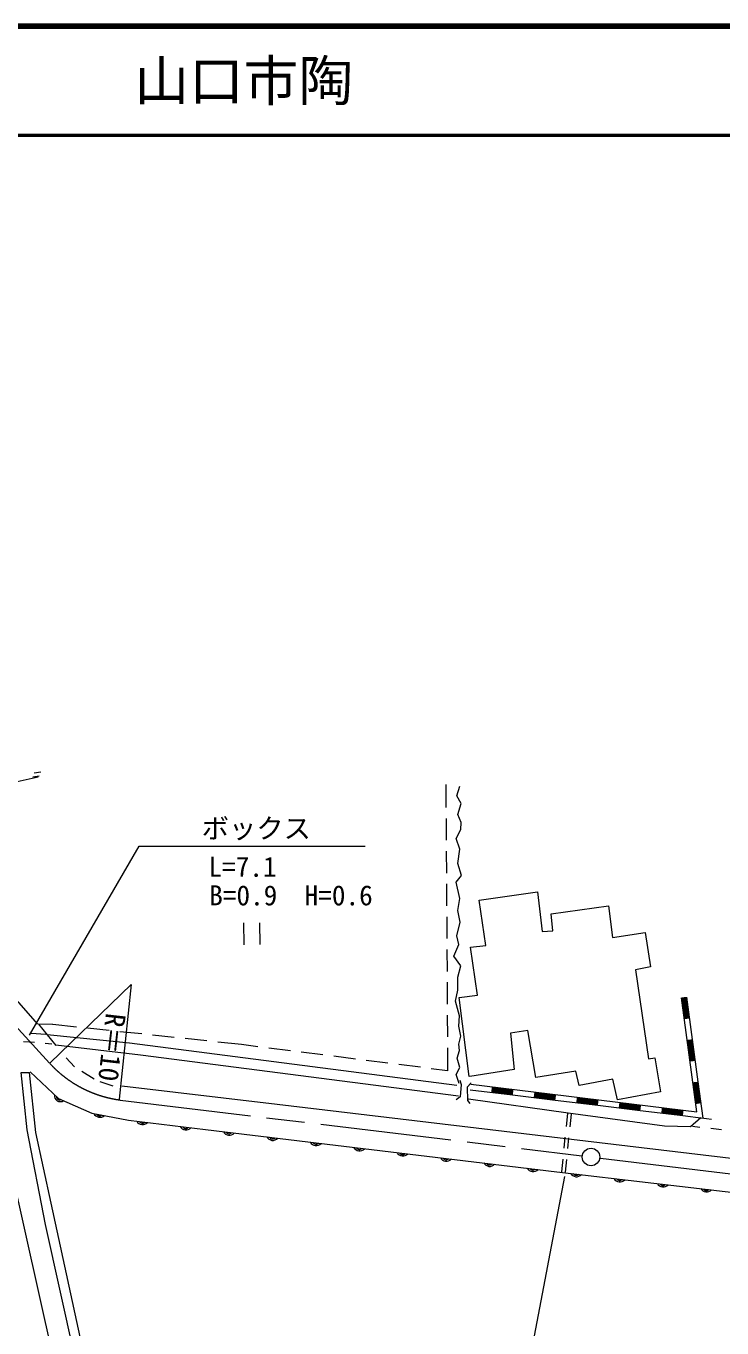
# Model space of a CAD drawing. Units: millimetres, scale not verified. Extents: x 40000 to 680000, y 20000 to 380000.
# Drawn here: x 395110 to 458810, y 260797 to 380000 of the extents above; entities that cross this region are included whole.
import ezdxf
from ezdxf.enums import TextEntityAlignment as Align

# ---------------------------------------------------------------- set-up
doc = ezdxf.new("R2010")
doc.units = ezdxf.units.MM
doc.header["$LTSCALE"] = 1000
doc.linetypes.add('CHAIN', pattern=[18.5, 12, -1.5, 3.5, -1.5])
for name, color, linetype, lineweight in [('M-BGD', 7, 'Continuous', 13), ('M-BMK', 2, 'CHAIN', 13), ('M-BMK-SRVR', 3, 'Continuous', 13), ('M-STR-HTXT', 7, 'Continuous', 13), ('M-TTL', 2, 'Continuous', 140), ('M-TTL-LINE', 7, 'Continuous', 50)]:
    doc.layers.add(name, color=color, linetype=linetype, lineweight=lineweight)
doc.layers.add('M-TTL-TXT', color=7, linetype='Continuous')
doc.styles.add('ＭＳ ゴシック', font='')
doc.styles.get('ＭＳ ゴシック').set_extended_font_data('MS Gothic')

# ---------------------------------------------------------------- blocks, each defined once
blk = doc.blocks.new('田')
at = {"color": 7, "linetype": 'Continuous', "lineweight": 13}
for p, q in [((-0.75, 1), (-0.75, -1)), ((0.75, -1), (0.75, 1))]:
    blk.add_line(p, q, dxfattribs=at)

msp = doc.modelspace()

# ---------------------------------------------------------------- linework, layer by layer
at = {"layer": 'M-BGD'}
for p, q in [((393192, 310580), (396224, 311269)), ((395734, 311262), (396301, 311335)), ((395842, 311635), (396467, 311714)), ((433536, 310551), (433550, 308449)), ((434528, 309520), (434821, 310399)), ((434931, 308824), (434528, 309520)), ((434638, 307799), (434931, 308824)), ((434931, 307066), (434638, 307799)), ((433556, 307449), (433568, 305449)), ((434491, 305601), (434894, 306444)), ((434894, 306444), (434931, 307066)), ((434821, 304649), (434491, 305601)), ((433575, 304449), (433587, 302449)), ((434638, 303331), (434821, 304649)), ((434968, 302232), (434638, 303331)), ((434491, 301609), (434968, 302232)), ((434821, 300108), (434491, 301609)), ((433594, 301449), (433606, 299449)), ((436581, 299975), (441928, 300732)), ((441928, 300732), (442368, 297094)), ((434638, 299009), (434821, 300108)), ((437192, 295800), (436581, 299975)), ((443173, 298706), (448423, 299438)), ((448423, 299438), (448789, 296557)), ((433612, 298449), (433625, 296449)), ((434858, 297947), (434638, 299009)), ((443320, 297168), (443173, 298706)), ((434528, 296702), (434858, 297947)), ((442368, 297094), (443320, 297168)), ((448789, 296557), (451767, 296997)), ((451767, 296997), (452256, 293847)), ((434272, 294834), (434711, 295896)), ((434711, 295896), (434528, 296702)), ((435800, 295654), (437192, 295800)), ((436435, 291259), (435800, 295654)), ((433631, 295449), (433644, 293449)), ((434894, 293955), (434272, 294834)), ((396184, 288617), (391773, 293614)), ((434638, 292930), (434894, 293955)), ((452256, 293847), (450889, 293579)), ((450889, 293579), (452089, 285450)), ((433650, 292449), (433663, 290449)), ((434638, 291721), (434638, 292930)), ((434418, 290733), (434638, 291721)), ((434750, 291064), (436435, 291259)), ((435675, 283813), (434750, 291064)), ((456496, 280594), (455105, 291031)), ((455413, 289095), (455154, 291038)), ((455463, 289102), (455204, 291044)), ((455512, 289108), (455253, 291051)), ((455562, 289115), (455303, 291057)), ((455612, 289121), (455353, 291064)), ((455661, 289128), (455402, 291071)), ((455711, 289135), (455452, 291077)), ((455760, 289141), (455501, 291084)), ((455810, 289148), (455551, 291091)), ((456118, 287212), (455600, 291097)), ((434784, 289377), (434418, 290733)), ((397518, 288596), (396245, 288611)), ((396245, 288611), (397822, 286665)), ((399731, 288348), (397558, 288580)), ((433669, 289449), (433682, 287449)), ((434711, 288425), (434784, 289377)), ((395583, 287797), (396935, 287688)), ((397035, 287665), (404583, 286896)), ((402714, 288030), (400726, 288242)), ((405697, 287712), (403709, 287924)), ((408680, 287393), (406692, 287605)), ((411664, 287075), (409675, 287287)), ((434894, 287510), (434711, 288425)), ((434711, 286777), (434894, 287510)), ((441037, 288038), (439442, 287778)), ((439442, 287778), (439784, 284474)), ((441770, 283725), (441037, 288038)), ((394877, 287038), (395874, 286954)), ((396870, 286870), (397477, 286819)), ((405582, 285785), (397832, 286701)), ((404583, 286896), (434528, 283031)), ((414831, 286737), (412658, 286969)), ((416330, 286547), (414831, 286737)), ((419306, 286170), (417322, 286421)), ((433688, 286449), (433701, 284347)), ((434565, 285496), (434784, 286191)), ((434784, 286191), (434711, 286777)), ((455931, 285210), (455672, 287152)), ((455981, 285216), (455722, 287159)), ((456031, 285223), (455772, 287166)), ((456080, 285230), (455821, 287172)), ((456130, 285236), (455871, 287179)), ((456179, 285243), (455920, 287185)), ((456229, 285249), (455970, 287192)), ((456278, 285256), (456019, 287199)), ((456328, 285263), (456069, 287205)), ((456636, 283326), (456118, 287212)), ((398783, 285526), (399559, 284720)), ((434693, 282028), (405582, 285785)), ((422282, 285793), (420298, 286045)), ((425258, 285416), (423274, 285668)), ((428235, 285039), (426250, 285291)), ((431211, 284663), (429227, 284914)), ((434821, 284653), (434565, 285496)), ((452089, 285450), (452675, 285532)), ((452675, 285532), (453179, 282423)), ((391786, 283999), (398414, 254317)), ((395210, 278927), (394660, 284201)), ((394660, 284201), (395393, 284201)), ((395393, 284201), (395979, 278707)), ((395474, 284233), (398095, 281808)), ((400216, 284302), (401335, 283601)), ((433701, 284347), (432203, 284537)), ((434491, 283994), (434821, 284653)), ((434748, 283188), (434491, 283994)), ((439784, 284474), (435726, 283821)), ((445448, 284311), (441770, 283725)), ((445725, 283009), (445448, 284311)), ((401867, 283378), (403064, 282963)), ((403890, 282958), (418081, 281280)), ((434808, 283482), (434931, 283084)), ((434931, 283084), (434851, 281963)), ((435854, 283231), (435496, 282851)), ((435496, 282851), (435528, 281636)), ((435761, 282612), (439652, 282139)), ((435821, 283108), (456496, 280594)), ((437724, 282524), (439670, 282288)), ((437730, 282574), (439676, 282337)), ((437736, 282624), (439682, 282387)), ((437742, 282673), (439688, 282437)), ((437748, 282723), (439694, 282486)), ((437754, 282772), (439700, 282536)), ((437760, 282822), (439706, 282585)), ((448817, 283579), (445725, 283009)), ((449241, 281674), (448817, 283579)), ((456449, 281324), (456190, 283267)), ((456499, 281331), (456240, 283274)), ((456549, 281338), (456290, 283280)), ((456598, 281344), (456339, 283287)), ((456648, 281351), (456389, 283293)), ((456697, 281357), (456438, 283300)), ((456747, 281364), (456488, 283307)), ((456796, 281371), (456537, 283313)), ((456846, 281377), (456587, 283320)), ((457077, 280019), (456636, 283326)), ((398095, 281808), (401139, 280474)), ((434851, 281963), (434468, 281674)), ((435528, 281636), (435724, 281354)), ((444736, 280457), (435615, 281744)), ((437712, 282425), (439658, 282188)), ((437718, 282475), (439664, 282238)), ((439652, 282139), (443543, 281665)), ((441603, 281952), (443549, 281715)), ((441609, 282001), (443555, 281765)), ((441615, 282051), (443561, 281814)), ((441621, 282101), (443567, 281864)), ((441627, 282150), (443573, 281914)), ((441633, 282200), (443579, 281963)), ((441639, 282250), (443585, 282013)), ((441645, 282299), (443591, 282063)), ((441651, 282349), (443597, 282112)), ((443543, 281665), (447434, 281192)), ((445494, 281479), (447440, 281242)), ((445500, 281528), (447446, 281292)), ((445506, 281578), (447452, 281341)), ((445512, 281627), (447458, 281391)), ((445518, 281677), (447464, 281440)), ((445524, 281727), (447470, 281490)), ((445530, 281776), (447476, 281540)), ((445536, 281826), (447482, 281589)), ((445543, 281876), (447488, 281639)), ((453179, 282423), (449241, 281674)), ((449428, 281353), (451373, 281116)), ((449434, 281402), (451379, 281166)), ((401139, 280474), (404492, 279822)), ((418081, 281280), (495429, 272105)), ((444658, 280428), (444540, 279247)), ((453541, 279269), (444736, 280457)), ((444909, 279215), (445028, 280372)), ((447434, 281192), (451325, 280719)), ((449385, 281005), (451331, 280769)), ((449391, 281055), (451337, 280818)), ((449397, 281105), (451343, 280868)), ((449403, 281154), (451349, 280918)), ((449409, 281204), (451355, 280967)), ((449415, 281253), (451361, 281017)), ((449421, 281303), (451367, 281066)), ((451325, 280719), (455216, 280246)), ((453276, 280532), (455222, 280295)), ((453282, 280582), (455228, 280345)), ((453288, 280631), (455234, 280395)), ((453294, 280681), (455240, 280444)), ((453300, 280731), (455246, 280494)), ((453306, 280780), (455252, 280544)), ((453312, 280830), (455258, 280593)), ((453319, 280879), (455264, 280643)), ((453325, 280929), (455270, 280692)), ((455216, 280246), (457077, 280019)), ((404492, 279822), (411521, 278958)), ((411521, 278958), (443690, 275102)), ((455934, 279220), (453541, 279269)), ((456862, 280034), (455934, 279220)), ((456121, 279268), (456793, 279192)), ((456927, 280040), (457848, 279925)), ((457786, 279079), (458780, 278966)), ((396894, 270284), (395210, 278927)), ((395979, 278707), (397371, 272225)), ((444440, 278252), (444340, 277257)), ((444704, 277225), (444806, 278220)), ((444240, 276263), (444121, 275082)), ((444482, 275073), (444601, 276231)), ((443690, 275102), (472280, 271741)), ((397371, 272225), (401179, 254720)), ((400392, 254537), (396894, 270284))]:
    msp.add_line(p, q, dxfattribs=at)
for centre, radius, start, end in [((398245, 282051), 533, 168.93628, 304.27942), ((398167, 281932), 267, 168.872, 304.0202), ((401866, 280714), 625, 205.88125, 312.14145), ((401830, 280530), 312, 205.88125, 312.14145), ((405781, 280042), 625, 209.85717, 316.11737), ((405758, 279856), 312, 209.85717, 316.11737), ((409751, 279553), 625, 209.85717, 316.11737), ((409728, 279367), 312, 209.85717, 316.11737), ((413720, 279072), 625, 210.03541, 316.29562), ((413698, 278886), 312, 210.03541, 316.29562), ((417692, 278596), 625, 210.03541, 316.29562), ((417670, 278410), 312, 210.03541, 316.29562), ((421664, 278120), 625, 210.03541, 316.29562), ((421641, 277934), 312, 210.03541, 316.29562), ((425635, 277644), 625, 210.03541, 316.29562), ((425613, 277458), 312, 210.03541, 316.29562), ((429607, 277168), 625, 210.03541, 316.29562), ((429584, 276982), 312, 210.03541, 316.29562), ((433578, 276692), 625, 210.03541, 316.29562), ((433556, 276506), 312, 210.03541, 316.29562), ((437550, 276216), 625, 210.03541, 316.29562), ((437528, 276030), 312, 210.03541, 316.29562), ((441521, 275740), 625, 210.03541, 316.29562), ((441499, 275554), 312, 210.03541, 316.29562), ((445493, 275268), 625, 210.16479, 316.425), ((445471, 275082), 312, 210.16479, 316.425), ((449465, 274801), 625, 210.16479, 316.425), ((449443, 274615), 312, 210.16479, 316.425), ((453438, 274334), 625, 210.16479, 316.425), ((453416, 274148), 312, 210.16479, 316.425), ((457411, 273867), 625, 210.16479, 316.425), ((457389, 273681), 312, 210.16479, 316.425)]:
    msp.add_arc(centre, radius, start, end, dxfattribs=at)
at = {"layer": 'M-BMK'}
for p, q in [((381684, 302192), (397265, 285036)), ((403727, 281667), (445969, 276569)), ((447705, 276352), (501619, 269880))]:
    msp.add_line(p, q, dxfattribs=at)
msp.add_arc((405122, 292226), 10649, 222.63126, 262.38105, dxfattribs=at)
at = {"layer": 'M-BMK-SRVR'}
for p, q in [((397319, 285084), (404746, 292238)), ((404746, 292238), (403633, 281753))]:
    msp.add_line(p, q, dxfattribs=at)
msp.add_circle((446825, 276447), 800, dxfattribs=at)
at = {"layer": 'M-STR-HTXT'}
for p, q in [((395436, 287620), (405471, 304906)), ((405471, 304906), (426156, 304906)), ((444396, 274660), (439823, 250653))]:
    msp.add_line(p, q, dxfattribs=at)
at = {"layer": 'M-TTL'}
msp.add_line((680000, 380000), (40000, 380000), dxfattribs=at)
at = {"layer": 'M-TTL-LINE'}
msp.add_line((40000, 370000), (680000, 370000), dxfattribs=at)

# ---------------------------------------------------------------- block references
at = {"layer": 'M-BGD', "xscale": 1000, "yscale": 1000, "rotation": 0.65231}
msp.add_blockref('田', (415774, 296884), dxfattribs=at)

# ---------------------------------------------------------------- texts
at = {"layer": 'M-BMK-SRVR', "style": 'ＭＳ ゴシック'}
msp.add_text('R＝10', height=1833, rotation=263.48, dxfattribs=at).set_placement((401876, 289757), align=Align.BOTTOM_LEFT)
at = {"layer": 'M-STR-HTXT', "style": 'ＭＳ ゴシック'}
for s, p in [('ボックス', (411186, 305076)), ('L=7.1', (411808, 301553)), ('B=0.9\u3000H=0.6', (411875, 298941))]:
    msp.add_text(s, height=1833, dxfattribs=at).set_placement(p, align=Align.BOTTOM_LEFT)
at = {"layer": 'M-TTL-TXT', "style": 'ＭＳ ゴシック'}
msp.add_text('山口市陶', height=3666, dxfattribs=at).set_placement((405024, 375000), align=Align.MIDDLE_LEFT)

doc.saveas('drawing.dxf')
